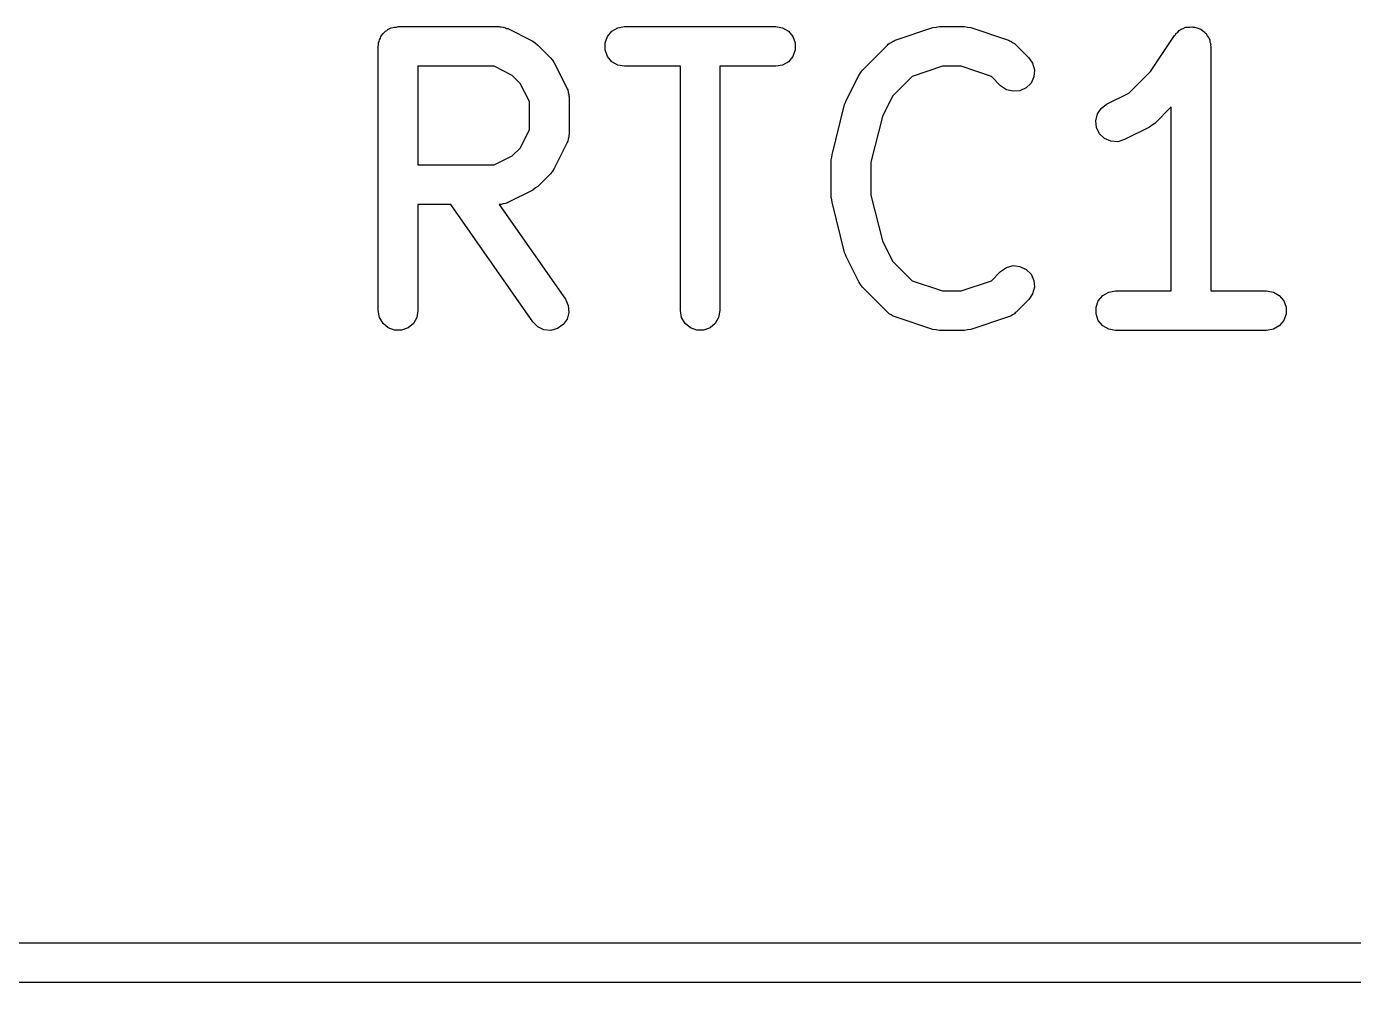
# Model space of a CAD drawing. Extents: x 92.1 to 192.1, y -135.1 to -45.9.
# Drawn here: x 152.88 to 157.9, y -135.07 to -131.46 of the extents above; entities that cross this region are included whole.
import ezdxf

# ---------------------------------------------------------------- set-up
doc = ezdxf.new("R2010")
doc.units = 0
doc.header["$MEASUREMENT"] = 0
doc.layers.add('BLACK', color=7, linetype='CONTINUOUS')

msp = doc.modelspace()

# ---------------------------------------------------------------- linework, layer by layer
at = {"layer": 'BLACK', "linetype": 'CONTINUOUS'}
for p, q in [((154.221, -131.495), (154.225, -131.49)), ((154.225, -131.49), (154.229, -131.484)), ((154.229, -131.484), (154.234, -131.48)), ((154.234, -131.48), (154.238, -131.475)), ((154.238, -131.475), (154.244, -131.472)), ((154.244, -131.472), (154.249, -131.467)), ((154.249, -131.467), (154.255, -131.465)), ((154.255, -131.465), (154.26, -131.462)), ((154.26, -131.462), (154.267, -131.461)), ((154.267, -131.461), (154.273, -131.459)), ((154.273, -131.459), (154.28, -131.459)), ((154.28, -131.459), (154.286, -131.457)), ((154.286, -131.457), (154.667, -131.457)), ((154.667, -131.457), (154.671, -131.458)), ((154.671, -131.458), (154.676, -131.458)), ((154.676, -131.458), (154.684, -131.46)), ((154.684, -131.46), (154.693, -131.462)), ((154.693, -131.462), (154.696, -131.464)), ((154.696, -131.464), (154.701, -131.465)), ((154.701, -131.465), (154.796, -131.513)), ((155.078, -131.495), (155.095, -131.475)), ((155.095, -131.475), (155.118, -131.462)), ((155.118, -131.462), (155.143, -131.457)), ((155.143, -131.457), (155.715, -131.457)), ((155.715, -131.457), (155.74, -131.462)), ((155.74, -131.462), (155.763, -131.475)), ((155.763, -131.475), (155.78, -131.495)), ((156.167, -131.509), (156.31, -131.461)), ((156.31, -131.461), (156.322, -131.459)), ((156.322, -131.459), (156.334, -131.457)), ((156.334, -131.457), (156.429, -131.457)), ((156.429, -131.457), (156.441, -131.459)), ((156.441, -131.459), (156.453, -131.461)), ((156.453, -131.461), (156.596, -131.509)), ((157.133, -131.627), (157.224, -131.491)), ((157.224, -131.491), (157.227, -131.488)), ((157.227, -131.488), (157.229, -131.484)), ((157.229, -131.484), (157.236, -131.478)), ((157.236, -131.478), (157.242, -131.472)), ((157.242, -131.472), (157.245, -131.47)), ((157.245, -131.47), (157.249, -131.467)), ((157.249, -131.467), (157.257, -131.464)), ((157.257, -131.464), (157.265, -131.46)), ((157.265, -131.46), (157.269, -131.46)), ((157.269, -131.46), (157.273, -131.459)), ((157.273, -131.459), (157.282, -131.459)), ((157.282, -131.459), (157.291, -131.458)), ((157.291, -131.458), (157.295, -131.459)), ((157.295, -131.459), (157.299, -131.459)), ((157.299, -131.459), (157.308, -131.462)), ((157.308, -131.462), (157.316, -131.464)), ((157.316, -131.464), (157.32, -131.466)), ((157.32, -131.466), (157.324, -131.467)), ((157.324, -131.467), (157.331, -131.473)), ((157.331, -131.473), (157.338, -131.478)), ((157.338, -131.478), (157.34, -131.482)), ((157.34, -131.482), (157.344, -131.484)), ((157.344, -131.484), (157.348, -131.492)), ((157.348, -131.492), (157.353, -131.499)), ((154.211, -131.532), (154.212, -131.526)), ((154.211, -132.532), (154.211, -131.532)), ((154.212, -131.519), (154.215, -131.513)), ((154.212, -131.526), (154.212, -131.519)), ((154.215, -131.513), (154.216, -131.507)), ((154.216, -131.507), (154.219, -131.501)), ((154.219, -131.501), (154.221, -131.495)), ((154.796, -131.513), (154.806, -131.52)), ((154.806, -131.52), (154.815, -131.527)), ((154.815, -131.527), (154.863, -131.575)), ((155.069, -131.519), (155.078, -131.495)), ((155.069, -131.545), (155.069, -131.519)), ((155.78, -131.495), (155.789, -131.519)), ((155.789, -131.519), (155.789, -131.545)), ((156.043, -131.622), (156.138, -131.527)), ((156.138, -131.527), (156.141, -131.524)), ((156.141, -131.524), (156.144, -131.521)), ((156.144, -131.521), (156.152, -131.517)), ((156.152, -131.517), (156.159, -131.512)), ((156.159, -131.512), (156.163, -131.511)), ((156.163, -131.511), (156.167, -131.509)), ((156.596, -131.509), (156.599, -131.511)), ((156.599, -131.511), (156.604, -131.512)), ((156.604, -131.512), (156.611, -131.517)), ((156.611, -131.517), (156.618, -131.521)), ((156.618, -131.521), (156.621, -131.524)), ((156.621, -131.524), (156.625, -131.527)), ((156.625, -131.527), (156.673, -131.575)), ((157.353, -131.499), (157.355, -131.503)), ((157.355, -131.503), (157.357, -131.507)), ((157.357, -131.507), (157.358, -131.516)), ((157.358, -131.516), (157.361, -131.524)), ((157.361, -131.524), (157.36, -131.528)), ((157.36, -131.528), (157.361, -131.532)), ((157.361, -131.532), (157.361, -132.457)), ((154.863, -131.575), (154.87, -131.584)), ((154.87, -131.584), (154.877, -131.594)), ((155.078, -131.57), (155.069, -131.545)), ((155.095, -131.59), (155.078, -131.57)), ((155.118, -131.603), (155.095, -131.59)), ((155.763, -131.59), (155.74, -131.603)), ((155.78, -131.57), (155.763, -131.59)), ((155.789, -131.545), (155.78, -131.57)), ((156.673, -131.575), (156.687, -131.596)), ((154.361, -131.607), (154.361, -131.981)), ((154.649, -131.607), (154.361, -131.607)), ((154.718, -131.642), (154.649, -131.607)), ((154.748, -131.672), (154.718, -131.642)), ((154.877, -131.594), (154.925, -131.689)), ((155.143, -131.607), (155.118, -131.603)), ((155.354, -131.607), (155.143, -131.607)), ((155.354, -132.532), (155.354, -131.607)), ((155.715, -131.607), (155.504, -131.607)), ((155.504, -131.607), (155.504, -132.532)), ((155.74, -131.603), (155.715, -131.607)), ((155.981, -131.737), (156.029, -131.642)), ((156.029, -131.642), (156.036, -131.632)), ((156.036, -131.632), (156.043, -131.622)), ((156.346, -131.607), (156.231, -131.646)), ((156.417, -131.607), (156.346, -131.607)), ((156.531, -131.646), (156.417, -131.607)), ((156.687, -131.596), (156.694, -131.621)), ((156.694, -131.621), (156.692, -131.647)), ((157.051, -131.709), (157.133, -131.627)), ((154.783, -131.741), (154.748, -131.672)), ((154.925, -131.689), (154.926, -131.693)), ((154.926, -131.693), (154.928, -131.697)), ((156.231, -131.646), (156.157, -131.72)), ((156.566, -131.681), (156.531, -131.646)), ((156.588, -131.696), (156.566, -131.681)), ((156.663, -131.689), (156.639, -131.7)), ((156.681, -131.671), (156.663, -131.689)), ((156.692, -131.647), (156.681, -131.671)), ((154.783, -131.848), (154.783, -131.741)), ((154.928, -131.697), (154.93, -131.706)), ((154.93, -131.706), (154.932, -131.714)), ((154.932, -131.714), (154.932, -131.719)), ((154.932, -131.719), (154.933, -131.723)), ((154.933, -131.723), (154.933, -131.866)), ((155.979, -131.745), (155.981, -131.737)), ((156.157, -131.72), (156.119, -131.797)), ((156.613, -131.702), (156.588, -131.696)), ((156.639, -131.7), (156.613, -131.702)), ((156.967, -131.751), (157.051, -131.709)), ((155.928, -131.943), (155.975, -131.752)), ((155.975, -131.752), (155.979, -131.745)), ((156.926, -131.814), (156.932, -131.788)), ((156.932, -131.788), (156.946, -131.767)), ((156.946, -131.767), (156.967, -131.751)), ((157.211, -131.761), (157.149, -131.824)), ((157.211, -132.457), (157.211, -131.761)), ((156.119, -131.797), (156.075, -131.97)), ((156.929, -131.839), (156.926, -131.814)), ((156.94, -131.863), (156.929, -131.839)), ((157.129, -131.838), (157.034, -131.885)), ((157.139, -131.83), (157.129, -131.838)), ((157.149, -131.824), (157.139, -131.83)), ((154.748, -131.917), (154.783, -131.848)), ((154.928, -131.891), (154.926, -131.895)), ((154.93, -131.883), (154.928, -131.891)), ((154.932, -131.874), (154.93, -131.883)), ((154.933, -131.866), (154.932, -131.87)), ((154.932, -131.87), (154.932, -131.874)), ((156.959, -131.881), (156.94, -131.863)), ((156.983, -131.891), (156.959, -131.881)), ((157.009, -131.893), (156.983, -131.891)), ((157.034, -131.885), (157.009, -131.893)), ((154.718, -131.947), (154.748, -131.917)), ((154.925, -131.899), (154.877, -131.994)), ((154.926, -131.895), (154.925, -131.899)), ((155.927, -131.952), (155.928, -131.943)), ((154.361, -131.981), (154.649, -131.981)), ((154.649, -131.981), (154.718, -131.947)), ((154.877, -131.994), (154.87, -132.004)), ((155.925, -131.961), (155.927, -131.952)), ((155.925, -132.104), (155.925, -131.961)), ((156.075, -131.97), (156.075, -132.095)), ((154.863, -132.014), (154.815, -132.062)), ((154.87, -132.004), (154.863, -132.014)), ((154.796, -132.076), (154.701, -132.123)), ((154.806, -132.068), (154.796, -132.076)), ((154.815, -132.062), (154.806, -132.068)), ((154.485, -132.131), (154.361, -132.131)), ((154.361, -132.131), (154.361, -132.532)), ((154.796, -132.575), (154.485, -132.131)), ((154.671, -132.13), (154.668, -132.131)), ((154.668, -132.131), (154.919, -132.489)), ((154.676, -132.131), (154.671, -132.13)), ((154.684, -132.128), (154.676, -132.131)), ((154.693, -132.127), (154.684, -132.128)), ((154.697, -132.125), (154.693, -132.127)), ((154.701, -132.123), (154.697, -132.125)), ((155.927, -132.113), (155.925, -132.104)), ((155.928, -132.122), (155.927, -132.113)), ((155.975, -132.312), (155.928, -132.122)), ((156.075, -132.095), (156.119, -132.268)), ((156.119, -132.268), (156.157, -132.345)), ((155.979, -132.32), (155.975, -132.312)), ((155.981, -132.328), (155.979, -132.32)), ((156.029, -132.423), (155.981, -132.328)), ((156.157, -132.345), (156.231, -132.419)), ((156.531, -132.419), (156.566, -132.384)), ((156.566, -132.384), (156.588, -132.369)), ((156.588, -132.369), (156.613, -132.362)), ((156.613, -132.362), (156.639, -132.365)), ((156.639, -132.365), (156.663, -132.376)), ((156.663, -132.376), (156.681, -132.394)), ((156.681, -132.394), (156.692, -132.418)), ((156.036, -132.433), (156.029, -132.423)), ((156.043, -132.443), (156.036, -132.433)), ((156.138, -132.538), (156.043, -132.443)), ((156.231, -132.419), (156.346, -132.457)), ((156.417, -132.457), (156.531, -132.419)), ((156.694, -132.444), (156.687, -132.469)), ((156.692, -132.418), (156.694, -132.444)), ((154.919, -132.489), (154.93, -132.513)), ((156.346, -132.457), (156.417, -132.457)), ((156.673, -132.49), (156.625, -132.538)), ((156.687, -132.469), (156.673, -132.49)), ((156.927, -132.519), (156.935, -132.495)), ((156.935, -132.495), (156.952, -132.475)), ((156.952, -132.475), (156.975, -132.462)), ((156.975, -132.462), (157, -132.457)), ((157, -132.457), (157.211, -132.457)), ((157.361, -132.457), (157.572, -132.457)), ((157.572, -132.457), (157.598, -132.462)), ((157.598, -132.462), (157.62, -132.475)), ((157.62, -132.475), (157.637, -132.495)), ((157.637, -132.495), (157.646, -132.519)), ((154.216, -132.558), (154.211, -132.532)), ((154.361, -132.532), (154.357, -132.558)), ((154.932, -132.539), (154.926, -132.564)), ((154.93, -132.513), (154.932, -132.539)), ((155.359, -132.558), (155.354, -132.532)), ((155.504, -132.532), (155.499, -132.558)), ((156.141, -132.54), (156.138, -132.538)), ((156.144, -132.544), (156.141, -132.54)), ((156.152, -132.548), (156.144, -132.544)), ((156.618, -132.544), (156.611, -132.548)), ((156.621, -132.54), (156.618, -132.544)), ((156.625, -132.538), (156.621, -132.54)), ((156.927, -132.545), (156.927, -132.519)), ((156.935, -132.57), (156.927, -132.545)), ((157.646, -132.545), (157.637, -132.57)), ((157.646, -132.519), (157.646, -132.545)), ((154.229, -132.581), (154.216, -132.558)), ((154.249, -132.597), (154.229, -132.581)), ((154.344, -132.581), (154.324, -132.597)), ((154.357, -132.558), (154.344, -132.581)), ((154.815, -132.594), (154.796, -132.575)), ((154.838, -132.605), (154.815, -132.594)), ((154.911, -132.585), (154.889, -132.6)), ((154.926, -132.564), (154.911, -132.585)), ((155.372, -132.581), (155.359, -132.558)), ((155.392, -132.597), (155.372, -132.581)), ((155.486, -132.581), (155.467, -132.597)), ((155.499, -132.558), (155.486, -132.581)), ((156.159, -132.553), (156.152, -132.548)), ((156.163, -132.554), (156.159, -132.553)), ((156.167, -132.556), (156.163, -132.554)), ((156.31, -132.604), (156.167, -132.556)), ((156.596, -132.556), (156.453, -132.604)), ((156.599, -132.554), (156.596, -132.556)), ((156.604, -132.553), (156.599, -132.554)), ((156.611, -132.548), (156.604, -132.553)), ((156.952, -132.59), (156.935, -132.57)), ((156.975, -132.603), (156.952, -132.59)), ((157.62, -132.59), (157.598, -132.603)), ((157.637, -132.57), (157.62, -132.59)), ((154.273, -132.606), (154.249, -132.597)), ((154.299, -132.606), (154.273, -132.606)), ((154.324, -132.597), (154.299, -132.606)), ((154.864, -132.607), (154.838, -132.605)), ((154.889, -132.6), (154.864, -132.607)), ((155.416, -132.606), (155.392, -132.597)), ((155.442, -132.606), (155.416, -132.606)), ((155.467, -132.597), (155.442, -132.606)), ((156.322, -132.605), (156.31, -132.604)), ((156.334, -132.607), (156.322, -132.605)), ((156.429, -132.607), (156.334, -132.607)), ((156.441, -132.605), (156.429, -132.607)), ((156.453, -132.604), (156.441, -132.605)), ((157, -132.607), (156.975, -132.603)), ((157.572, -132.607), (157, -132.607)), ((157.598, -132.603), (157.572, -132.607)), ((92.275, -134.925), (191.925, -134.925)), ((191.987, -135.075), (92.1934, -135.075))]:
    msp.add_line(p, q, dxfattribs=at)

doc.saveas('drawing.dxf')
